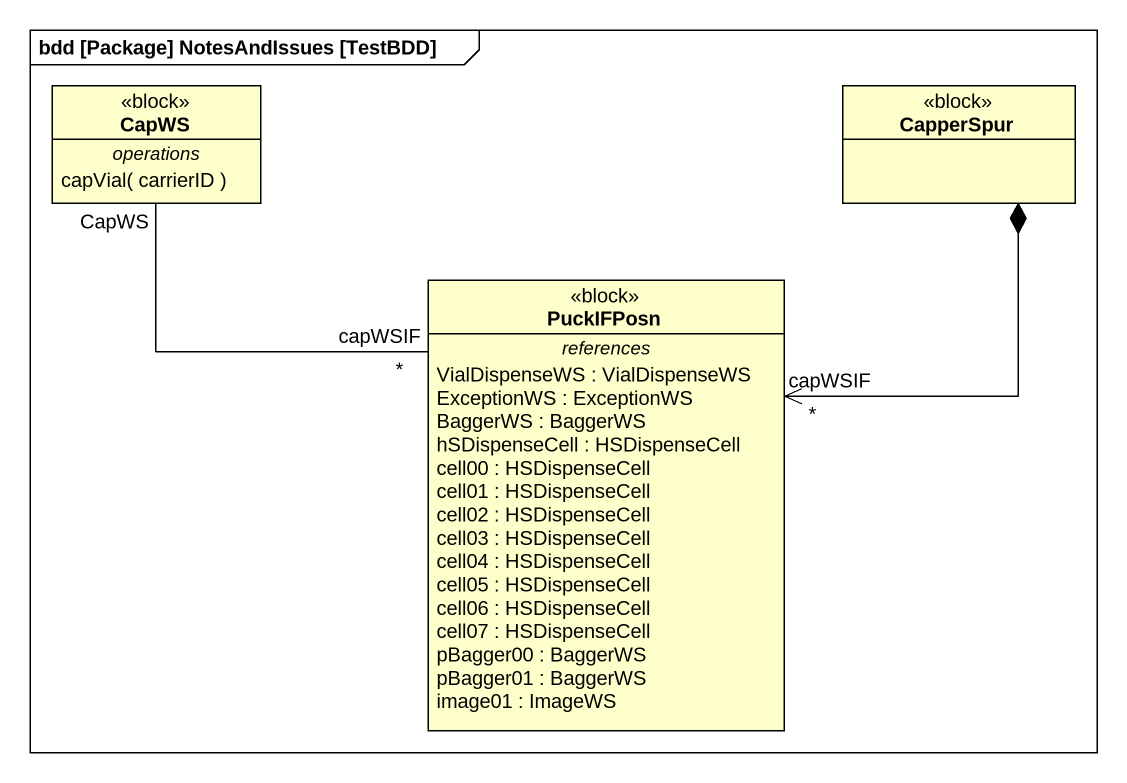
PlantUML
@startuml
mainframe bdd [Package] NotesAndIssues [TestBDD]
hide circle
hide empty members
class CapWS <<block>> {
  -- operations --
  capVial( carrierID )
}
class CapperSpur <<block>>
class PuckIFPosn <<block>> {
  -- references --
  VialDispenseWS : VialDispenseWS
  ExceptionWS : ExceptionWS
  BaggerWS : BaggerWS
  hSDispenseCell : HSDispenseCell
  cell00 : HSDispenseCell
  cell01 : HSDispenseCell
  cell02 : HSDispenseCell
  cell03 : HSDispenseCell
  cell04 : HSDispenseCell
  cell05 : HSDispenseCell
  cell06 : HSDispenseCell
  cell07 : HSDispenseCell
  pBagger00 : BaggerWS
  pBagger01 : BaggerWS
  image01 : ImageWS
}
CapWS "CapWS" -- "capWSIF\n*" PuckIFPosn
CapperSpur *--> "capWSIF\n*" PuckIFPosn
@enduml
